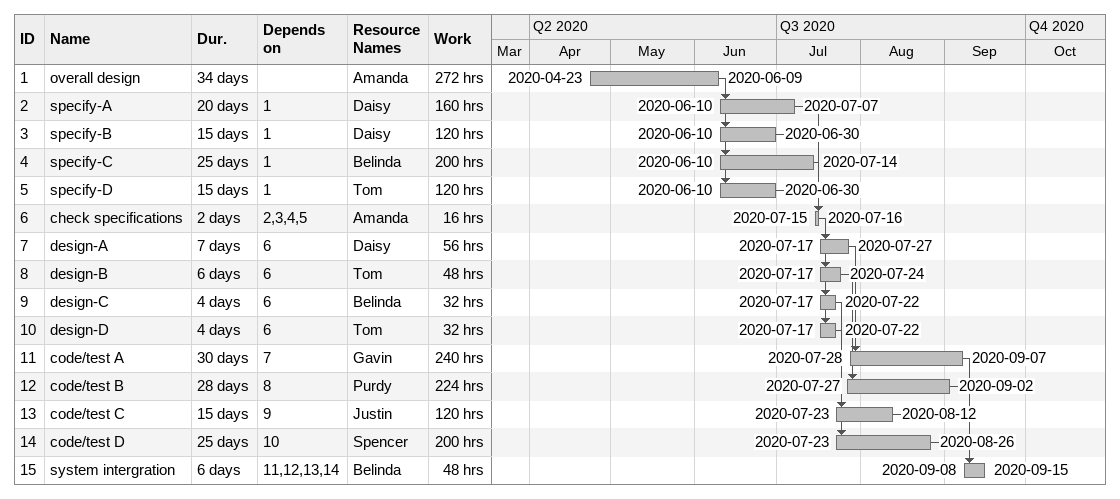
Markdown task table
| ID | Task | Duration | Start | Finish | Predecessors | Resources | Work (h) |
|---|---|---|---|---|---|---|---|
| 1 | overall design | 34d | 2020-04-23 | 2020-06-09 |  | Amanda | 272 |
| 2 | specify-A | 20d | 2020-06-10 | 2020-07-07 | 1 | Daisy | 160 |
| 3 | specify-B | 15d | 2020-06-10 | 2020-06-30 | 1 | Daisy | 120 |
| 4 | specify-C | 25d | 2020-06-10 | 2020-07-14 | 1 | Belinda | 200 |
| 5 | specify-D | 15d | 2020-06-10 | 2020-06-30 | 1 | Tom | 120 |
| 6 | check specifications | 2d | 2020-07-15 | 2020-07-16 | 2, 3, 4, 5 | Amanda | 16 |
| 7 | design-A | 7d | 2020-07-17 | 2020-07-27 | 6 | Daisy | 56 |
| 8 | design-B | 6d | 2020-07-17 | 2020-07-24 | 6 | Tom | 48 |
| 9 | design-C | 4d | 2020-07-17 | 2020-07-22 | 6 | Belinda | 32 |
| 10 | design-D | 4d | 2020-07-17 | 2020-07-22 | 6 | Tom | 32 |
| 11 | code/test A | 30d | 2020-07-28 | 2020-09-07 | 7 | Gavin | 240 |
| 12 | code/test B | 28d | 2020-07-27 | 2020-09-02 | 8 | Purdy | 224 |
| 13 | code/test C | 15d | 2020-07-23 | 2020-08-12 | 9 | Justin | 120 |
| 14 | code/test D | 25d | 2020-07-23 | 2020-08-26 | 10 | Spencer | 200 |
| 15 | system intergration | 6d | 2020-09-08 | 2020-09-15 | 11, 12, 13, 14 | Belinda | 48 |
